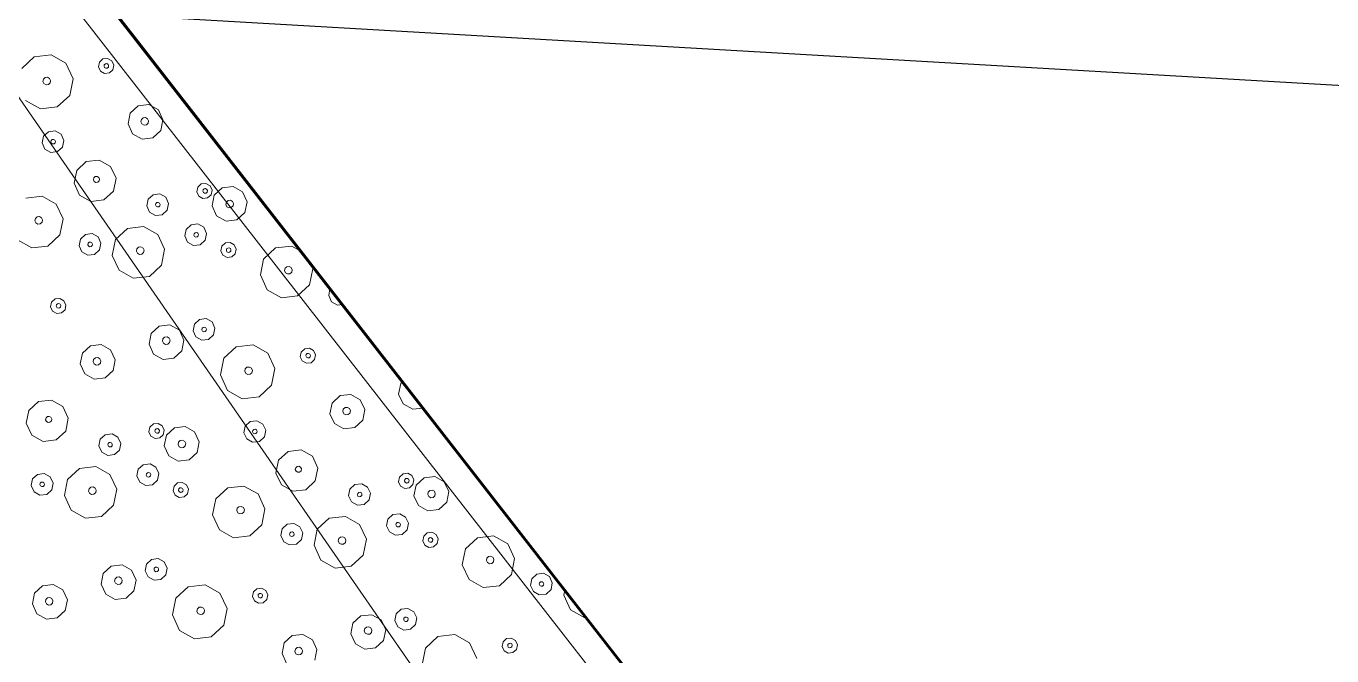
# Model space of a CAD drawing. Header units: metres. Extents: x -2858 to 512, y -1995 to 1252.
# Drawn here: x -490.84 to -481.33, y -115.02 to -110.44 of the extents above; entities that cross this region are included whole.
import ezdxf

# ---------------------------------------------------------------- set-up
doc = ezdxf.new("R2010")
doc.units = ezdxf.units.M
for name, color, linetype in [('1002 RES HTA TXT', 1, 'Continuous'), ('Calque commun', 7, 'Continuous'), ('Calque11', 7, 'Continuous'), ('Calque17', 7, 'Continuous')]:
    doc.layers.add(name, color=color, linetype=linetype)

# ---------------------------------------------------------------- blocks, each defined once
blk = doc.blocks.new('geometrebondepartleger')
at = {"layer": 'Calque11', "color": 7, "linetype": 'Continuous', "lineweight": 9}
blk.add_polyline3d([(125.0277, 35.9078, 79), (133.3383, 81.851, 79), (145.3136, 148.3761, 79)], dxfattribs=at)
at = {"layer": 'Calque17', "color": 1, "linetype": 'Continuous', "lineweight": 9}
for points in [[(125.174, 36.6886, 79), (126.5286, 44.1348, 79), (125.0378, 35.9435, 79), (126.4161, 43.4883, 79), (128.681, 56.0642, 79), (129.9759, 63.1341, 79), (132.1933, 75.6042, 79), (133.3383, 81.851, 79), (135.2222, 92.3412, 79), (136.4776, 99.3268, 79), (138.1727, 108.7115, 79), (140.4846, 121.4626, 79), (141.0933, 124.9318, 79)], [(125.3707, 36.6528, 79), (126.7254, 44.0992, 79), (125.2346, 35.9078, 79), (126.6129, 43.4526, 79), (128.8778, 56.0285, 79), (130.1727, 63.0986, 79), (132.3901, 75.5687, 79), (133.5351, 81.8153, 79), (135.4191, 92.3058, 79), (136.6745, 99.2914, 79), (138.3695, 108.676, 79), (140.6815, 121.4274, 79), (141.2903, 124.8972, 79)]]:
    blk.add_polyline3d(points, dxfattribs=at)
blk = doc.blocks.new('pattern')
at = {"layer": 'Calque commun', "color": 54, "linetype": 'Continuous', "lineweight": 9}
for p, q in [((57.7127, 40.6775), (57.7203, 40.6708)), ((57.7203, 40.6708), (57.7461, 40.555)), ((57.7461, 40.555), (57.6989, 40.4461)), ((57.6989, 40.4461), (57.6677, 40.4277)), ((58.1785, 40.4035), (58.1923, 40.4353)), ((58.1923, 40.4353), (58.2221, 40.4529)), ((58.2204, 40.4102), (58.2294, 40.4155)), ((58.2221, 40.4529), (58.2566, 40.4496)), ((58.2294, 40.4155), (58.2397, 40.4145)), ((58.2397, 40.4145), (58.2475, 40.4076)), ((58.2566, 40.4496), (58.2825, 40.4267)), ((58.2825, 40.4267), (58.29, 40.3929)), ((57.6673, 40.2789), (57.6869, 40.3242)), ((57.6869, 40.3242), (57.7295, 40.3494)), ((57.7295, 40.3494), (57.7787, 40.3447)), ((57.7787, 40.3447), (57.8158, 40.312)), ((58.1861, 40.3698), (58.1785, 40.4035)), ((58.212, 40.3469), (58.1861, 40.3698)), ((58.2464, 40.3436), (58.212, 40.3469)), ((58.2163, 40.4007), (58.2204, 40.4102)), ((58.2186, 40.3906), (58.2163, 40.4007)), ((58.2263, 40.3837), (58.2186, 40.3906)), ((58.2367, 40.3827), (58.2263, 40.3837)), ((58.2456, 40.388), (58.2367, 40.3827)), ((58.2497, 40.3975), (58.2456, 40.388)), ((58.2763, 40.3612), (58.2464, 40.3436)), ((58.2475, 40.4076), (58.2497, 40.3975)), ((58.29, 40.3929), (58.2763, 40.3612)), ((57.678, 40.2306), (57.6673, 40.2789)), ((57.7151, 40.1979), (57.678, 40.2306)), ((57.7294, 40.2737), (57.7336, 40.2833)), ((57.7317, 40.2636), (57.7294, 40.2737)), ((57.7395, 40.2567), (57.7317, 40.2636)), ((57.7336, 40.2833), (57.7425, 40.2885)), ((57.7498, 40.2557), (57.7395, 40.2567)), ((57.7425, 40.2885), (57.7529, 40.2876)), ((57.7588, 40.261), (57.7498, 40.2557)), ((57.7529, 40.2876), (57.7606, 40.2807)), ((57.7629, 40.2706), (57.7588, 40.261)), ((57.7606, 40.2807), (57.7629, 40.2706)), ((57.8265, 40.2637), (57.8069, 40.2183)), ((57.8158, 40.312), (57.8265, 40.2637)), ((58.4148, 40.1675), (58.464, 40.2809)), ((57.7643, 40.1932), (57.7151, 40.1979)), ((57.8069, 40.2183), (57.7643, 40.1932)), ((58.4417, 40.0469), (58.4148, 40.1675)), ((57.7395, 40.0023), (57.8417, 40.0626)), ((57.8417, 40.0626), (57.9598, 40.0514)), ((57.9598, 40.0514), (58.0488, 39.9728)), ((58.5344, 39.9651), (58.4417, 40.0469)), ((57.6923, 39.8934), (57.7395, 40.0023)), ((58.0488, 39.9728), (58.0746, 39.857)), ((58.6574, 39.9534), (58.5344, 39.9651)), ((58.7639, 40.0162), (58.6574, 39.9534)), ((57.7181, 39.7776), (57.6923, 39.8934)), ((57.8376, 39.8792), (57.8445, 39.8951)), ((57.8414, 39.8623), (57.8376, 39.8792)), ((57.8543, 39.8509), (57.8414, 39.8623)), ((57.8445, 39.8951), (57.8594, 39.9039)), ((57.8716, 39.8492), (57.8543, 39.8509)), ((57.8594, 39.9039), (57.8766, 39.9023)), ((57.8865, 39.858), (57.8716, 39.8492)), ((57.8766, 39.9023), (57.8896, 39.8908)), ((57.8933, 39.8739), (57.8865, 39.858)), ((57.8896, 39.8908), (57.8933, 39.8739)), ((58.0746, 39.857), (58.0274, 39.7481)), ((57.8071, 39.6991), (57.7181, 39.7776)), ((58.0274, 39.7481), (57.9252, 39.6878)), ((58.5167, 39.714), (58.5364, 39.7594)), ((58.5364, 39.7594), (58.579, 39.7845)), ((58.579, 39.7845), (58.6282, 39.7798)), ((58.6282, 39.7798), (58.6653, 39.7471)), ((57.9252, 39.6878), (57.8071, 39.6991)), ((58.5275, 39.6658), (58.5167, 39.714)), ((58.5645, 39.633), (58.5275, 39.6658)), ((58.5789, 39.7089), (58.583, 39.7184)), ((58.5812, 39.6988), (58.5789, 39.7089)), ((58.589, 39.6919), (58.5812, 39.6988)), ((58.583, 39.7184), (58.592, 39.7237)), ((58.5993, 39.6909), (58.589, 39.6919)), ((58.592, 39.7237), (58.6023, 39.7227)), ((58.6082, 39.6962), (58.5993, 39.6909)), ((58.6023, 39.7227), (58.6101, 39.7158)), ((58.6124, 39.7057), (58.6082, 39.6962)), ((58.6101, 39.7158), (58.6124, 39.7057)), ((58.6563, 39.6535), (58.6138, 39.6283)), ((58.676, 39.6988), (58.6563, 39.6535)), ((58.6653, 39.7471), (58.676, 39.6988)), ((58.7514, 39.649), (58.8196, 39.6892)), ((58.8196, 39.6892), (58.8983, 39.6817)), ((58.8983, 39.6817), (58.9576, 39.6294)), ((58.6138, 39.6283), (58.5645, 39.633)), ((58.72, 39.5764), (58.7514, 39.649)), ((58.7372, 39.4992), (58.72, 39.5764)), ((58.813, 39.5591), (58.8199, 39.575)), ((58.8167, 39.5422), (58.813, 39.5591)), ((58.8199, 39.575), (58.8348, 39.5838)), ((58.8348, 39.5838), (58.852, 39.5821)), ((58.852, 39.5821), (58.865, 39.5707)), ((58.865, 39.5707), (58.8687, 39.5538)), ((58.9576, 39.6294), (58.9748, 39.5522)), ((57.9904, 39.4596), (58.0042, 39.4914)), ((58.0042, 39.4914), (58.034, 39.509)), ((58.0299, 39.4569), (58.034, 39.4664)), ((58.034, 39.509), (58.0684, 39.5057)), ((58.034, 39.4664), (58.0429, 39.4717)), ((58.0429, 39.4717), (58.0533, 39.4707)), ((58.0533, 39.4707), (58.061, 39.4638)), ((58.061, 39.4638), (58.0633, 39.4537)), ((58.0684, 39.5057), (58.0944, 39.4828)), ((58.0944, 39.4828), (58.1019, 39.449)), ((58.7965, 39.4469), (58.7372, 39.4992)), ((58.8297, 39.5307), (58.8167, 39.5422)), ((58.8469, 39.5291), (58.8297, 39.5307)), ((58.8618, 39.5379), (58.8469, 39.5291)), ((58.8687, 39.5538), (58.8618, 39.5379)), ((58.9434, 39.4796), (58.8752, 39.4394)), ((58.9748, 39.5522), (58.9434, 39.4796)), ((57.9979, 39.4258), (57.9904, 39.4596)), ((58.0239, 39.4029), (57.9979, 39.4258)), ((58.0583, 39.3996), (58.0239, 39.4029)), ((58.0321, 39.4467), (58.0299, 39.4569)), ((58.0399, 39.4399), (58.0321, 39.4467)), ((58.0502, 39.4389), (58.0399, 39.4399)), ((58.0592, 39.4441), (58.0502, 39.4389)), ((58.0881, 39.4172), (58.0583, 39.3996)), ((58.0633, 39.4537), (58.0592, 39.4441)), ((58.1019, 39.449), (58.0881, 39.4172)), ((58.8752, 39.4394), (58.7965, 39.4469)), ((59.1606, 39.2989), (59.192, 39.3714)), ((59.192, 39.3714), (59.2601, 39.4117)), ((57.664, 39.2477), (57.6955, 39.3203)), ((57.6955, 39.3203), (57.7636, 39.3605)), ((57.7636, 39.3605), (57.8423, 39.353)), ((57.8423, 39.353), (57.9016, 39.3007)), ((57.9016, 39.3007), (57.9188, 39.2235)), ((58.0632, 39.2547), (58.1058, 39.2798)), ((58.1058, 39.2798), (58.155, 39.2751)), ((58.155, 39.2751), (58.192, 39.2424)), ((59.1778, 39.2217), (59.1606, 39.2989)), ((59.261, 39.283), (59.2679, 39.2989)), ((59.2647, 39.2661), (59.261, 39.283)), ((59.2679, 39.2989), (59.2828, 39.3077)), ((59.2828, 39.3077), (59.3, 39.3061)), ((59.3, 39.3061), (59.313, 39.2946)), ((59.3167, 39.2777), (59.3098, 39.2618)), ((59.313, 39.2946), (59.3167, 39.2777)), ((59.4154, 39.2746), (59.3839, 39.202)), ((57.6812, 39.1705), (57.664, 39.2477)), ((57.7642, 39.2401), (57.7711, 39.2559)), ((57.768, 39.2232), (57.7642, 39.2401)), ((57.7809, 39.2117), (57.768, 39.2232)), ((57.7711, 39.2559), (57.786, 39.2647)), ((57.7982, 39.2101), (57.7809, 39.2117)), ((57.786, 39.2647), (57.8032, 39.2631)), ((57.8131, 39.2189), (57.7982, 39.2101)), ((57.8032, 39.2631), (57.8162, 39.2516)), ((57.82, 39.2347), (57.8131, 39.2189)), ((57.8162, 39.2516), (57.82, 39.2347)), ((57.9188, 39.2235), (57.8874, 39.1509)), ((58.0435, 39.2093), (58.0632, 39.2547)), ((58.0543, 39.1611), (58.0435, 39.2093)), ((58.1044, 39.2071), (58.1085, 39.2166)), ((58.1067, 39.197), (58.1044, 39.2071)), ((58.1145, 39.1901), (58.1067, 39.197)), ((58.1085, 39.2166), (58.1175, 39.2219)), ((58.1248, 39.1891), (58.1145, 39.1901)), ((58.1175, 39.2219), (58.1278, 39.2209)), ((58.1337, 39.1944), (58.1248, 39.1891)), ((58.1278, 39.2209), (58.1356, 39.2141)), ((58.1379, 39.2039), (58.1337, 39.1944)), ((58.1356, 39.2141), (58.1379, 39.2039)), ((58.2028, 39.1941), (58.1831, 39.1488)), ((58.192, 39.2424), (58.2028, 39.1941)), ((59.2371, 39.1693), (59.1778, 39.2217)), ((59.2777, 39.2547), (59.2647, 39.2661)), ((59.2949, 39.253), (59.2777, 39.2547)), ((59.3098, 39.2618), (59.2949, 39.253)), ((59.3839, 39.202), (59.3158, 39.1618)), ((57.7405, 39.1182), (57.6812, 39.1705)), ((57.8192, 39.1107), (57.7405, 39.1182)), ((57.8018, 39.0738), (57.8316, 39.0914)), ((57.8874, 39.1509), (57.8192, 39.1107)), ((57.8316, 39.0914), (57.866, 39.0882)), ((57.866, 39.0882), (57.892, 39.0653)), ((58.0913, 39.1283), (58.0543, 39.1611)), ((58.1405, 39.1236), (58.0913, 39.1283)), ((58.1831, 39.1488), (58.1405, 39.1236)), ((58.3064, 38.995), (58.3536, 39.1039)), ((58.3536, 39.1039), (58.4557, 39.1642)), ((58.4557, 39.1642), (58.5739, 39.153)), ((58.5739, 39.153), (58.6628, 39.0744)), ((59.3158, 39.1618), (59.2371, 39.1693)), ((57.788, 39.0421), (57.8018, 39.0738)), ((57.7955, 39.0083), (57.788, 39.0421)), ((57.8215, 38.9854), (57.7955, 39.0083)), ((57.8237, 39.0417), (57.8278, 39.0512)), ((57.8259, 39.0316), (57.8237, 39.0417)), ((57.8337, 39.0247), (57.8259, 39.0316)), ((57.8278, 39.0512), (57.8367, 39.0565)), ((57.844, 39.0237), (57.8337, 39.0247)), ((57.8367, 39.0565), (57.8471, 39.0555)), ((57.853, 39.029), (57.844, 39.0237)), ((57.8471, 39.0555), (57.8549, 39.0487)), ((57.8571, 39.0385), (57.853, 39.029)), ((57.8549, 39.0487), (57.8571, 39.0385)), ((57.8857, 38.9997), (57.8559, 38.9821)), ((57.8995, 39.0315), (57.8857, 38.9997)), ((57.892, 39.0653), (57.8995, 39.0315)), ((58.3322, 38.8792), (58.3064, 38.995)), ((58.4516, 38.9808), (58.4585, 38.9967)), ((58.4585, 38.9967), (58.4734, 39.0055)), ((58.4734, 39.0055), (58.4907, 39.0038)), ((58.4907, 39.0038), (58.5036, 38.9924)), ((58.5036, 38.9924), (58.5074, 38.9755)), ((58.6628, 39.0744), (58.6886, 38.9586)), ((57.8559, 38.9821), (57.8215, 38.9854)), ((58.0654, 38.8575), (58.0851, 38.9028)), ((58.0851, 38.9028), (58.1277, 38.928)), ((58.1277, 38.928), (58.1769, 38.9233)), ((58.1769, 38.9233), (58.214, 38.8906)), ((58.4554, 38.9639), (58.4516, 38.9808)), ((58.4684, 38.9525), (58.4554, 38.9639)), ((58.4856, 38.9508), (58.4684, 38.9525)), ((58.5005, 38.9596), (58.4856, 38.9508)), ((58.5074, 38.9755), (58.5005, 38.9596)), ((58.6886, 38.9586), (58.6414, 38.8497)), ((58.0762, 38.8092), (58.0654, 38.8575)), ((58.1133, 38.7765), (58.0762, 38.8092)), ((58.1276, 38.8524), (58.1318, 38.8619)), ((58.1299, 38.8422), (58.1276, 38.8524)), ((58.1377, 38.8353), (58.1299, 38.8422)), ((58.1318, 38.8619), (58.1407, 38.8672)), ((58.148, 38.8344), (58.1377, 38.8353)), ((58.1407, 38.8672), (58.151, 38.8662)), ((58.1569, 38.8396), (58.148, 38.8344)), ((58.151, 38.8662), (58.1588, 38.8593)), ((58.1611, 38.8492), (58.1569, 38.8396)), ((58.1588, 38.8593), (58.1611, 38.8492)), ((58.2247, 38.8423), (58.205, 38.7969)), ((58.214, 38.8906), (58.2247, 38.8423)), ((58.4211, 38.8007), (58.3322, 38.8792)), ((58.5392, 38.7894), (58.4211, 38.8007)), ((58.6414, 38.8497), (58.5392, 38.7894)), ((59.121, 38.8072), (59.1348, 38.8389)), ((59.1286, 38.7734), (59.121, 38.8072)), ((59.1348, 38.8389), (59.1646, 38.8565)), ((59.1588, 38.8043), (59.1629, 38.8139)), ((59.1611, 38.7942), (59.1588, 38.8043)), ((59.1629, 38.8139), (59.1719, 38.8191)), ((59.1646, 38.8565), (59.1991, 38.8532)), ((59.1719, 38.8191), (59.1822, 38.8181)), ((59.1822, 38.8181), (59.19, 38.8113)), ((59.1922, 38.8011), (59.1881, 38.7916)), ((59.19, 38.8113), (59.1922, 38.8011)), ((59.1991, 38.8532), (59.225, 38.8303)), ((59.225, 38.8303), (59.2325, 38.7966)), ((57.3693, 38.7728), (57.4244, 38.7242)), ((57.4244, 38.7242), (57.4417, 38.647)), ((58.1625, 38.7718), (58.1133, 38.7765)), ((58.205, 38.7969), (58.1625, 38.7718)), ((58.6097, 38.6825), (58.6294, 38.7279)), ((58.6294, 38.7279), (58.672, 38.753)), ((58.672, 38.753), (58.7212, 38.7483)), ((58.7212, 38.7483), (58.7583, 38.7156)), ((58.7583, 38.7156), (58.769, 38.6673)), ((59.1545, 38.7505), (59.1286, 38.7734)), ((59.1889, 38.7472), (59.1545, 38.7505)), ((59.1688, 38.7873), (59.1611, 38.7942)), ((59.1792, 38.7863), (59.1688, 38.7873)), ((59.1881, 38.7916), (59.1792, 38.7863)), ((59.2188, 38.7648), (59.1889, 38.7472)), ((59.2325, 38.7966), (59.2188, 38.7648)), ((59.4065, 38.6846), (59.5129, 38.7474)), ((59.5129, 38.7474), (59.636, 38.7357)), ((59.636, 38.7357), (59.7286, 38.6539)), ((57.4417, 38.647), (57.4102, 38.5744)), ((58.6205, 38.6342), (58.6097, 38.6825)), ((58.6576, 38.6015), (58.6205, 38.6342)), ((58.6719, 38.6774), (58.6761, 38.6869)), ((58.6742, 38.6672), (58.6719, 38.6774)), ((58.682, 38.6604), (58.6742, 38.6672)), ((58.6761, 38.6869), (58.685, 38.6922)), ((58.6923, 38.6594), (58.682, 38.6604)), ((58.685, 38.6922), (58.6954, 38.6912)), ((58.7013, 38.6647), (58.6923, 38.6594)), ((58.6954, 38.6912), (58.7031, 38.6843)), ((58.7054, 38.6742), (58.7013, 38.6647)), ((58.7031, 38.6843), (58.7054, 38.6742)), ((58.7494, 38.622), (58.7068, 38.5968)), ((58.769, 38.6673), (58.7494, 38.622)), ((59.3573, 38.5712), (59.4065, 38.6846)), ((59.7286, 38.6539), (59.7555, 38.5332)), ((57.3421, 38.5342), (57.3266, 38.5356)), ((57.4102, 38.5744), (57.3421, 38.5342)), ((58.2045, 38.4959), (58.2862, 38.5441)), ((58.2862, 38.5441), (58.3807, 38.5351)), ((58.3807, 38.5351), (58.4519, 38.4723)), ((58.7068, 38.5968), (58.6576, 38.6015)), ((59.3842, 38.4505), (59.3573, 38.5712)), ((59.5185, 38.5555), (59.5254, 38.5713)), ((59.5223, 38.5386), (59.5185, 38.5555)), ((59.5353, 38.5271), (59.5223, 38.5386)), ((59.5254, 38.5713), (59.5403, 38.5801)), ((59.5525, 38.5255), (59.5353, 38.5271)), ((59.5403, 38.5801), (59.5576, 38.5785)), ((59.5674, 38.5343), (59.5525, 38.5255)), ((59.5576, 38.5785), (59.5705, 38.567)), ((59.5743, 38.5501), (59.5674, 38.5343)), ((59.5705, 38.567), (59.5743, 38.5501)), ((59.7555, 38.5332), (59.7064, 38.4198)), ((57.6274, 38.3937), (57.6589, 38.4663)), ((57.6589, 38.4663), (57.727, 38.5065)), ((57.727, 38.5065), (57.8057, 38.499)), ((57.8057, 38.499), (57.865, 38.4466)), ((57.865, 38.4466), (57.8822, 38.3694)), ((58.1667, 38.4088), (58.2045, 38.4959)), ((58.2885, 38.4101), (58.3004, 38.4172)), ((58.3004, 38.4172), (58.3142, 38.4158)), ((58.4519, 38.4723), (58.4725, 38.3797)), ((58.682, 38.4059), (58.7842, 38.4663)), ((58.7842, 38.4663), (58.9023, 38.455)), ((58.9023, 38.455), (58.9913, 38.3765)), ((59.4769, 38.3687), (59.3842, 38.4505)), ((59.7064, 38.4198), (59.5999, 38.357)), ((57.6446, 38.3165), (57.6274, 38.3937)), ((57.7278, 38.3778), (57.7347, 38.3937)), ((57.7316, 38.3609), (57.7278, 38.3778)), ((57.7445, 38.3495), (57.7316, 38.3609)), ((57.7347, 38.3937), (57.7496, 38.4025)), ((57.7618, 38.3478), (57.7445, 38.3495)), ((57.7496, 38.4025), (57.7668, 38.4009)), ((57.7767, 38.3566), (57.7618, 38.3478)), ((57.7668, 38.4009), (57.7798, 38.3894)), ((57.7836, 38.3725), (57.7767, 38.3566)), ((57.7798, 38.3894), (57.7836, 38.3725)), ((57.8822, 38.3694), (57.8508, 38.2968)), ((58.1874, 38.3161), (58.1667, 38.4088)), ((58.2829, 38.3974), (58.2885, 38.4101)), ((58.286, 38.3839), (58.2829, 38.3974)), ((58.2963, 38.3747), (58.286, 38.3839)), ((58.3101, 38.3734), (58.2963, 38.3747)), ((58.322, 38.3805), (58.3101, 38.3734)), ((58.3142, 38.4158), (58.3245, 38.4067)), ((58.3275, 38.3932), (58.322, 38.3805)), ((58.3245, 38.4067), (58.3275, 38.3932)), ((58.4725, 38.3797), (58.4348, 38.2926)), ((58.6348, 38.2971), (58.682, 38.4059)), ((58.9913, 38.3765), (59.0171, 38.2607)), ((59.5999, 38.357), (59.4769, 38.3687)), ((57.7039, 38.2641), (57.6446, 38.3165)), ((57.7826, 38.2566), (57.7039, 38.2641)), ((57.8508, 38.2968), (57.7826, 38.2566)), ((58.2585, 38.2533), (58.1874, 38.3161)), ((58.353, 38.2443), (58.2585, 38.2533)), ((58.4348, 38.2926), (58.353, 38.2443)), ((58.6606, 38.1813), (58.6348, 38.2971)), ((58.7801, 38.2829), (58.787, 38.2987)), ((58.7839, 38.266), (58.7801, 38.2829)), ((58.7968, 38.2545), (58.7839, 38.266)), ((58.787, 38.2987), (58.8019, 38.3075)), ((58.8141, 38.2529), (58.7968, 38.2545)), ((58.8019, 38.3075), (58.8191, 38.3059)), ((58.829, 38.2617), (58.8141, 38.2529)), ((58.8191, 38.3059), (58.8321, 38.2944)), ((58.8358, 38.2776), (58.829, 38.2617)), ((58.8321, 38.2944), (58.8358, 38.2776)), ((59.0171, 38.2607), (58.9699, 38.1518)), ((58.7496, 38.1027), (58.6606, 38.1813)), ((58.9699, 38.1518), (58.8677, 38.0915)), ((59.4592, 38.1177), (59.4789, 38.163)), ((59.4789, 38.163), (59.5215, 38.1882)), ((59.5215, 38.1882), (59.5707, 38.1835)), ((59.5707, 38.1835), (59.6078, 38.1507)), ((59.6078, 38.1507), (59.6185, 38.1025)), ((58.2524, 38.0286), (58.2949, 38.0537)), ((58.2949, 38.0537), (58.3442, 38.049)), ((58.3442, 38.049), (58.3812, 38.0163)), ((58.8677, 38.0915), (58.7496, 38.1027)), ((59.47, 38.0694), (59.4592, 38.1177)), ((59.507, 38.0367), (59.47, 38.0694)), ((59.5563, 38.032), (59.507, 38.0367)), ((59.5214, 38.1125), (59.5256, 38.1221)), ((59.5237, 38.1024), (59.5214, 38.1125)), ((59.5315, 38.0955), (59.5237, 38.1024)), ((59.5256, 38.1221), (59.5345, 38.1273)), ((59.5418, 38.0946), (59.5315, 38.0955)), ((59.5345, 38.1273), (59.5448, 38.1264)), ((59.5507, 38.0998), (59.5418, 38.0946)), ((59.5448, 38.1264), (59.5526, 38.1195)), ((59.5549, 38.1094), (59.5507, 38.0998)), ((59.5526, 38.1195), (59.5549, 38.1094)), ((59.5988, 38.0571), (59.5563, 38.032)), ((59.6185, 38.1025), (59.5988, 38.0571)), ((59.6625, 37.9801), (59.6939, 38.0527)), ((59.6939, 38.0527), (59.7621, 38.0929)), ((59.7621, 38.0929), (59.8408, 38.0854)), ((59.8408, 38.0854), (59.9001, 38.033)), ((57.6016, 37.9337), (57.6314, 37.9513)), ((57.6314, 37.9513), (57.6659, 37.948)), ((57.6659, 37.948), (57.6918, 37.9251)), ((58.2327, 37.9832), (58.2524, 38.0286)), ((58.2434, 37.935), (58.2327, 37.9832)), ((58.2949, 37.9781), (58.299, 37.9876)), ((58.2971, 37.968), (58.2949, 37.9781)), ((58.3049, 37.9611), (58.2971, 37.968)), ((58.299, 37.9876), (58.308, 37.9929)), ((58.3153, 37.9601), (58.3049, 37.9611)), ((58.308, 37.9929), (58.3183, 37.9919)), ((58.3242, 37.9654), (58.3153, 37.9601)), ((58.3183, 37.9919), (58.3261, 37.985)), ((58.3283, 37.9749), (58.3242, 37.9654)), ((58.3261, 37.985), (58.3283, 37.9749)), ((58.392, 37.968), (58.3723, 37.9227)), ((58.3812, 38.0163), (58.392, 37.968)), ((59.6797, 37.9029), (59.6625, 37.9801)), ((59.7555, 37.9627), (59.7624, 37.9786)), ((59.7592, 37.9458), (59.7555, 37.9627)), ((59.7722, 37.9344), (59.7592, 37.9458)), ((59.7624, 37.9786), (59.7773, 37.9874)), ((59.7773, 37.9874), (59.7945, 37.9858)), ((59.8043, 37.9415), (59.7894, 37.9327)), ((59.7945, 37.9858), (59.8075, 37.9743)), ((59.8112, 37.9574), (59.8043, 37.9415)), ((59.8075, 37.9743), (59.8112, 37.9574)), ((59.9173, 37.9558), (59.8859, 37.8832)), ((59.9001, 38.033), (59.9173, 37.9558)), ((57.5878, 37.902), (57.6016, 37.9337)), ((57.5954, 37.8682), (57.5878, 37.902)), ((57.6213, 37.8453), (57.5954, 37.8682)), ((57.6256, 37.8991), (57.6298, 37.9087)), ((57.6279, 37.889), (57.6256, 37.8991)), ((57.6357, 37.8821), (57.6279, 37.889)), ((57.6298, 37.9087), (57.6387, 37.9139)), ((57.646, 37.8811), (57.6357, 37.8821)), ((57.6387, 37.9139), (57.649, 37.913)), ((57.6549, 37.8864), (57.646, 37.8811)), ((57.649, 37.913), (57.6568, 37.9061)), ((57.6591, 37.8959), (57.6549, 37.8864)), ((57.6856, 37.8596), (57.6558, 37.842)), ((57.6568, 37.9061), (57.6591, 37.8959)), ((57.6993, 37.8914), (57.6856, 37.8596)), ((57.6918, 37.9251), (57.6993, 37.8914)), ((58.2805, 37.9022), (58.2434, 37.935)), ((58.3297, 37.8975), (58.2805, 37.9022)), ((58.3723, 37.9227), (58.3297, 37.8975)), ((58.9329, 37.8633), (58.9467, 37.895)), ((58.9404, 37.8295), (58.9329, 37.8633)), ((58.9467, 37.895), (58.9765, 37.9126)), ((58.9724, 37.8605), (58.9765, 37.87)), ((58.9746, 37.8504), (58.9724, 37.8605)), ((58.9824, 37.8435), (58.9746, 37.8504)), ((58.9765, 37.9126), (59.0109, 37.9093)), ((58.9765, 37.87), (58.9854, 37.8753)), ((58.9854, 37.8753), (58.9958, 37.8743)), ((59.0017, 37.8478), (58.9927, 37.8425)), ((58.9958, 37.8743), (59.0035, 37.8675)), ((59.0058, 37.8573), (59.0017, 37.8478)), ((59.0035, 37.8675), (59.0058, 37.8573)), ((59.0109, 37.9093), (59.0369, 37.8864)), ((59.0444, 37.8526), (59.0306, 37.8209)), ((59.0369, 37.8864), (59.0444, 37.8526)), ((59.739, 37.8505), (59.6797, 37.9029)), ((59.8177, 37.843), (59.739, 37.8505)), ((59.7894, 37.9327), (59.7722, 37.9344)), ((59.8859, 37.8832), (59.8177, 37.843)), ((57.1998, 37.8327), (57.2251, 37.8104)), ((57.2359, 37.7621), (57.2162, 37.7168)), ((57.2251, 37.8104), (57.2359, 37.7621)), ((57.6558, 37.842), (57.6213, 37.8453)), ((57.8242, 37.666), (57.8733, 37.7794)), ((57.8733, 37.7794), (57.9798, 37.8422)), ((57.9798, 37.8422), (58.1028, 37.8305)), ((58.1028, 37.8305), (58.1955, 37.7487)), ((58.638, 37.724), (58.7061, 37.7642)), ((58.7061, 37.7642), (58.7848, 37.7567)), ((58.7848, 37.7567), (58.8441, 37.7043)), ((58.9664, 37.8066), (58.9404, 37.8295)), ((59.0008, 37.8033), (58.9664, 37.8066)), ((58.9927, 37.8425), (58.9824, 37.8435)), ((59.0306, 37.8209), (59.0008, 37.8033)), ((60.1031, 37.7025), (60.1345, 37.7751)), ((60.1345, 37.7751), (60.2026, 37.8153)), ((60.2026, 37.8153), (60.2814, 37.8078)), ((60.2814, 37.8078), (60.3407, 37.7555)), ((60.3407, 37.7555), (60.3579, 37.6782)), ((57.2162, 37.7168), (57.1745, 37.6922)), ((57.851, 37.5453), (57.8242, 37.666)), ((57.9854, 37.6503), (57.9923, 37.6661)), ((57.9923, 37.6661), (58.0072, 37.6749)), ((58.0072, 37.6749), (58.0244, 37.6733)), ((58.0244, 37.6733), (58.0374, 37.6618)), ((58.0374, 37.6618), (58.0411, 37.6449)), ((58.1955, 37.7487), (58.2224, 37.628)), ((58.6065, 37.6514), (58.638, 37.724)), ((58.7067, 37.6437), (58.7136, 37.6596)), ((58.7136, 37.6596), (58.7285, 37.6684)), ((58.7285, 37.6684), (58.7457, 37.6667)), ((58.7457, 37.6667), (58.7587, 37.6553)), ((58.8441, 37.7043), (58.8613, 37.6271)), ((58.986, 37.613), (59.0057, 37.6583)), ((59.0057, 37.6583), (59.0482, 37.6835)), ((59.0482, 37.6835), (59.0975, 37.6788)), ((59.0975, 37.6788), (59.1345, 37.646)), ((60.1203, 37.6253), (60.1031, 37.7025)), ((60.2035, 37.6867), (60.2104, 37.7025)), ((60.2072, 37.6698), (60.2035, 37.6867)), ((60.2202, 37.6583), (60.2072, 37.6698)), ((60.2104, 37.7025), (60.2253, 37.7113)), ((60.2374, 37.6567), (60.2202, 37.6583)), ((60.2253, 37.7113), (60.2425, 37.7097)), ((60.2523, 37.6655), (60.2374, 37.6567)), ((60.2425, 37.7097), (60.2555, 37.6982)), ((60.2592, 37.6814), (60.2523, 37.6655)), ((60.2555, 37.6982), (60.2592, 37.6814)), ((60.3579, 37.6782), (60.3264, 37.6057)), ((57.1488, 37.5007), (57.251, 37.5611)), ((57.251, 37.5611), (57.3692, 37.5498)), ((57.9891, 37.6334), (57.9854, 37.6503)), ((58.0021, 37.6219), (57.9891, 37.6334)), ((58.0193, 37.6203), (58.0021, 37.6219)), ((58.0342, 37.6291), (58.0193, 37.6203)), ((58.0411, 37.6449), (58.0342, 37.6291)), ((58.2224, 37.628), (58.1732, 37.5146)), ((58.6237, 37.5742), (58.6065, 37.6514)), ((58.683, 37.5218), (58.6237, 37.5742)), ((58.7105, 37.6268), (58.7067, 37.6437)), ((58.7234, 37.6154), (58.7105, 37.6268)), ((58.7407, 37.6137), (58.7234, 37.6154)), ((58.7556, 37.6225), (58.7407, 37.6137)), ((58.7625, 37.6384), (58.7556, 37.6225)), ((58.7587, 37.6553), (58.7625, 37.6384)), ((58.8613, 37.6271), (58.8299, 37.5545)), ((58.9968, 37.5647), (58.986, 37.613)), ((59.0338, 37.532), (58.9968, 37.5647)), ((59.0469, 37.6108), (59.051, 37.6203)), ((59.0492, 37.6006), (59.0469, 37.6108)), ((59.0569, 37.5938), (59.0492, 37.6006)), ((59.051, 37.6203), (59.06, 37.6256)), ((59.0673, 37.5928), (59.0569, 37.5938)), ((59.06, 37.6256), (59.0703, 37.6246)), ((59.0762, 37.598), (59.0673, 37.5928)), ((59.0703, 37.6246), (59.0781, 37.6177)), ((59.0804, 37.6076), (59.0762, 37.598)), ((59.0781, 37.6177), (59.0804, 37.6076)), ((59.1453, 37.5978), (59.1256, 37.5524)), ((59.1345, 37.646), (59.1453, 37.5978)), ((59.2961, 37.5075), (59.3982, 37.5679)), ((59.3982, 37.5679), (59.5164, 37.5566)), ((60.1796, 37.5729), (60.1203, 37.6253)), ((60.2583, 37.5654), (60.1796, 37.5729)), ((60.3264, 37.6057), (60.2583, 37.5654)), ((57.1337, 37.4658), (57.1488, 37.5007)), ((57.3692, 37.5498), (57.4581, 37.4713)), ((57.4581, 37.4713), (57.4839, 37.3555)), ((57.9437, 37.4635), (57.851, 37.5453)), ((58.1732, 37.5146), (58.0667, 37.4518)), ((58.7617, 37.5143), (58.683, 37.5218)), ((58.7305, 37.4457), (58.7443, 37.4775)), ((58.7443, 37.4775), (58.7741, 37.4951)), ((58.8299, 37.5545), (58.7617, 37.5143)), ((58.7741, 37.4951), (58.8085, 37.4918)), ((58.8085, 37.4918), (58.8345, 37.4689)), ((58.8345, 37.4689), (58.842, 37.4351)), ((59.083, 37.5273), (59.0338, 37.532)), ((59.1256, 37.5524), (59.083, 37.5273)), ((59.2489, 37.3987), (59.2961, 37.5075)), ((59.5164, 37.5566), (59.6053, 37.4781)), ((59.6053, 37.4781), (59.6311, 37.3622)), ((57.2469, 37.3777), (57.2538, 37.3935)), ((57.2507, 37.3608), (57.2469, 37.3777)), ((57.2538, 37.3935), (57.2687, 37.4023)), ((57.2687, 37.4023), (57.2859, 37.4007)), ((57.2859, 37.4007), (57.2989, 37.3892)), ((57.3027, 37.3724), (57.2958, 37.3565)), ((57.2989, 37.3892), (57.3027, 37.3724)), ((58.0667, 37.4518), (57.9437, 37.4635)), ((58.738, 37.4119), (58.7305, 37.4457)), ((58.764, 37.389), (58.738, 37.4119)), ((58.7984, 37.3858), (58.764, 37.389)), ((58.7662, 37.4454), (58.7703, 37.4549)), ((58.7684, 37.4352), (58.7662, 37.4454)), ((58.7762, 37.4284), (58.7684, 37.4352)), ((58.7703, 37.4549), (58.7792, 37.4602)), ((58.7865, 37.4274), (58.7762, 37.4284)), ((58.7792, 37.4602), (58.7896, 37.4592)), ((58.7955, 37.4326), (58.7865, 37.4274)), ((58.7896, 37.4592), (58.7974, 37.4523)), ((58.7996, 37.4422), (58.7955, 37.4326)), ((58.7974, 37.4523), (58.7996, 37.4422)), ((58.8282, 37.4034), (58.7984, 37.3858)), ((58.842, 37.4351), (58.8282, 37.4034)), ((59.2747, 37.2828), (59.2489, 37.3987)), ((59.3941, 37.3845), (59.401, 37.4003)), ((59.3979, 37.3676), (59.3941, 37.3845)), ((59.401, 37.4003), (59.4159, 37.4091)), ((59.4159, 37.4091), (59.4332, 37.4075)), ((59.4332, 37.4075), (59.4461, 37.396)), ((59.4499, 37.3791), (59.443, 37.3633)), ((59.4461, 37.396), (59.4499, 37.3791)), ((57.1274, 37.2761), (57.112, 37.3454)), ((57.2164, 37.1975), (57.1274, 37.2761)), ((57.2637, 37.3493), (57.2507, 37.3608)), ((57.2809, 37.3477), (57.2637, 37.3493)), ((57.2958, 37.3565), (57.2809, 37.3477)), ((57.4839, 37.3555), (57.4367, 37.2466)), ((57.9457, 37.2578), (57.9883, 37.283)), ((57.9883, 37.283), (58.0375, 37.2783)), ((58.0375, 37.2783), (58.0746, 37.2456)), ((59.0079, 37.2611), (59.0276, 37.3065)), ((59.0276, 37.3065), (59.0702, 37.3316)), ((59.0702, 37.3316), (59.1194, 37.3269)), ((59.1194, 37.3269), (59.1565, 37.2942)), ((59.1565, 37.2942), (59.1672, 37.2459)), ((59.3636, 37.2043), (59.2747, 37.2828)), ((59.4109, 37.3561), (59.3979, 37.3676)), ((59.4281, 37.3545), (59.4109, 37.3561)), ((59.443, 37.3633), (59.4281, 37.3545)), ((59.6311, 37.3622), (59.5839, 37.2534)), ((57.3345, 37.1863), (57.2164, 37.1975)), ((57.4367, 37.2466), (57.3345, 37.1863)), ((57.926, 37.2125), (57.9457, 37.2578)), ((57.9368, 37.1642), (57.926, 37.2125)), ((57.9882, 37.2073), (57.9924, 37.2169)), ((57.9905, 37.1972), (57.9882, 37.2073)), ((57.9983, 37.1903), (57.9905, 37.1972)), ((57.9924, 37.2169), (58.0013, 37.2221)), ((58.0086, 37.1894), (57.9983, 37.1903)), ((58.0013, 37.2221), (58.0117, 37.2212)), ((58.0176, 37.1946), (58.0086, 37.1894)), ((58.0117, 37.2212), (58.0194, 37.2143)), ((58.0217, 37.2042), (58.0176, 37.1946)), ((58.0194, 37.2143), (58.0217, 37.2042)), ((58.0853, 37.1973), (58.0657, 37.1519)), ((58.0746, 37.2456), (58.0853, 37.1973)), ((58.1608, 37.1475), (58.2289, 37.1877)), ((58.2289, 37.1877), (58.3076, 37.1802)), ((59.0187, 37.2129), (59.0079, 37.2611)), ((59.0558, 37.1801), (59.0187, 37.2129)), ((59.0701, 37.256), (59.0743, 37.2655)), ((59.0724, 37.2459), (59.0701, 37.256)), ((59.0802, 37.239), (59.0724, 37.2459)), ((59.0743, 37.2655), (59.0832, 37.2708)), ((59.0905, 37.238), (59.0802, 37.239)), ((59.0832, 37.2708), (59.0935, 37.2698)), ((59.0994, 37.2433), (59.0905, 37.238)), ((59.0935, 37.2698), (59.1013, 37.2629)), ((59.1036, 37.2528), (59.0994, 37.2433)), ((59.1013, 37.2629), (59.1036, 37.2528)), ((59.1475, 37.2006), (59.105, 37.1754)), ((59.1672, 37.2459), (59.1475, 37.2006)), ((59.4817, 37.193), (59.3636, 37.2043)), ((59.5839, 37.2534), (59.4817, 37.193)), ((57.9739, 37.1315), (57.9368, 37.1642)), ((58.0231, 37.1268), (57.9739, 37.1315)), ((58.0657, 37.1519), (58.0231, 37.1268)), ((58.1293, 37.0749), (58.1608, 37.1475)), ((58.3076, 37.1802), (58.3669, 37.1278)), ((58.3669, 37.1278), (58.3842, 37.0506)), ((59.105, 37.1754), (59.0558, 37.1801)), ((59.5522, 37.0862), (59.5719, 37.1315)), ((59.563, 37.0379), (59.5522, 37.0862)), ((59.5719, 37.1315), (59.6145, 37.1567)), ((59.6144, 37.081), (59.6186, 37.0905)), ((59.6145, 37.1567), (59.6637, 37.152)), ((59.6186, 37.0905), (59.6275, 37.0958)), ((59.6275, 37.0958), (59.6379, 37.0948)), ((59.6379, 37.0948), (59.6456, 37.088)), ((59.6456, 37.088), (59.6479, 37.0778)), ((59.6637, 37.152), (59.7008, 37.1192)), ((59.7008, 37.1192), (59.7115, 37.071)), ((57.4135, 36.9898), (57.4433, 37.0074)), ((57.4433, 37.0074), (57.4778, 37.0041)), ((57.4778, 37.0041), (57.5037, 36.9812)), ((58.1465, 36.9977), (58.1293, 37.0749)), ((58.2058, 36.9453), (58.1465, 36.9977)), ((58.2223, 37.0575), (58.2292, 37.0734)), ((58.2261, 37.0406), (58.2223, 37.0575)), ((58.239, 37.0292), (58.2261, 37.0406)), ((58.2292, 37.0734), (58.2441, 37.0822)), ((58.2563, 37.0275), (58.239, 37.0292)), ((58.2441, 37.0822), (58.2613, 37.0806)), ((58.2712, 37.0363), (58.2563, 37.0275)), ((58.2613, 37.0806), (58.2743, 37.0691)), ((58.278, 37.0522), (58.2712, 37.0363)), ((58.2743, 37.0691), (58.278, 37.0522)), ((58.3842, 37.0506), (58.3527, 36.978)), ((59.6001, 37.0052), (59.563, 37.0379)), ((59.6493, 37.0005), (59.6001, 37.0052)), ((59.6167, 37.0709), (59.6144, 37.081)), ((59.6245, 37.064), (59.6167, 37.0709)), ((59.6348, 37.063), (59.6245, 37.064)), ((59.6438, 37.0683), (59.6348, 37.063)), ((59.6479, 37.0778), (59.6438, 37.0683)), ((59.6919, 37.0256), (59.6493, 37.0005)), ((59.7115, 37.071), (59.6919, 37.0256)), ((57.3997, 36.9581), (57.4135, 36.9898)), ((57.4073, 36.9243), (57.3997, 36.9581)), ((57.4332, 36.9014), (57.4073, 36.9243)), ((57.4677, 36.8981), (57.4332, 36.9014)), ((57.4392, 36.9553), (57.4433, 36.9648)), ((57.4414, 36.9452), (57.4392, 36.9553)), ((57.4492, 36.9383), (57.4414, 36.9452)), ((57.4433, 36.9648), (57.4523, 36.9701)), ((57.4596, 36.9373), (57.4492, 36.9383)), ((57.4523, 36.9701), (57.4626, 36.9691)), ((57.4685, 36.9426), (57.4596, 36.9373)), ((57.4626, 36.9691), (57.4704, 36.9623)), ((57.4975, 36.9157), (57.4677, 36.8981)), ((57.4726, 36.9521), (57.4685, 36.9426)), ((57.4704, 36.9623), (57.4726, 36.9521)), ((57.5112, 36.9474), (57.4975, 36.9157)), ((57.5037, 36.9812), (57.5112, 36.9474)), ((58.2846, 36.9378), (58.2058, 36.9453)), ((58.3527, 36.978), (58.2846, 36.9378)), ((58.6013, 36.8699), (58.6695, 36.9101)), ((58.6695, 36.9101), (58.7482, 36.9026)), ((58.7482, 36.9026), (58.8075, 36.8503)), ((59.1092, 36.8124), (59.147, 36.8995)), ((59.147, 36.8995), (59.2287, 36.9478)), ((59.2287, 36.9478), (59.3232, 36.9388)), ((59.3232, 36.9388), (59.3944, 36.8759)), ((57.0733, 36.7462), (57.1048, 36.8188)), ((57.1048, 36.8188), (57.1729, 36.859)), ((57.1729, 36.859), (57.2517, 36.8515)), ((57.2517, 36.8515), (57.311, 36.7991)), ((58.5699, 36.7973), (58.6013, 36.8699)), ((58.6772, 36.7973), (58.6921, 36.8061)), ((58.6921, 36.8061), (58.7093, 36.8045)), ((58.7093, 36.8045), (58.7223, 36.793)), ((58.8075, 36.8503), (58.8247, 36.773)), ((59.1299, 36.7198), (59.1092, 36.8124)), ((59.2254, 36.8011), (59.2309, 36.8138)), ((59.2285, 36.7875), (59.2254, 36.8011)), ((59.2309, 36.8138), (59.2429, 36.8208)), ((59.2429, 36.8208), (59.2567, 36.8195)), ((59.2567, 36.8195), (59.267, 36.8103)), ((59.267, 36.8103), (59.27, 36.7968)), ((59.3944, 36.8759), (59.415, 36.7833)), ((57.0905, 36.669), (57.0733, 36.7462)), ((57.1735, 36.7385), (57.1804, 36.7544)), ((57.1773, 36.7216), (57.1735, 36.7385)), ((57.1903, 36.7102), (57.1773, 36.7216)), ((57.1804, 36.7544), (57.1953, 36.7632)), ((57.2075, 36.7085), (57.1903, 36.7102)), ((57.1953, 36.7632), (57.2126, 36.7615)), ((57.2224, 36.7173), (57.2075, 36.7085)), ((57.2126, 36.7615), (57.2255, 36.7501)), ((57.2293, 36.7332), (57.2224, 36.7173)), ((57.2255, 36.7501), (57.2293, 36.7332)), ((57.3282, 36.7219), (57.2967, 36.6493)), ((57.311, 36.7991), (57.3282, 36.7219)), ((57.4528, 36.7078), (57.4725, 36.7531)), ((57.4636, 36.6595), (57.4528, 36.7078)), ((57.4725, 36.7531), (57.5151, 36.7783)), ((57.5137, 36.7056), (57.5179, 36.7151)), ((57.516, 36.6954), (57.5137, 36.7056)), ((57.5151, 36.7783), (57.5643, 36.7736)), ((57.5179, 36.7151), (57.5268, 36.7204)), ((57.5268, 36.7204), (57.5371, 36.7194)), ((57.5371, 36.7194), (57.5449, 36.7125)), ((57.5449, 36.7125), (57.5472, 36.7024)), ((57.5643, 36.7736), (57.6014, 36.7409)), ((57.6014, 36.7409), (57.6121, 36.6926)), ((58.5871, 36.7201), (58.5699, 36.7973)), ((58.6464, 36.6677), (58.5871, 36.7201)), ((58.6703, 36.7815), (58.6772, 36.7973)), ((58.6741, 36.7646), (58.6703, 36.7815)), ((58.687, 36.7531), (58.6741, 36.7646)), ((58.7043, 36.7515), (58.687, 36.7531)), ((58.7192, 36.7603), (58.7043, 36.7515)), ((58.726, 36.7762), (58.7192, 36.7603)), ((58.7223, 36.793), (58.726, 36.7762)), ((58.8247, 36.773), (58.7933, 36.7005)), ((59.201, 36.6569), (59.1299, 36.7198)), ((59.2388, 36.7784), (59.2285, 36.7875)), ((59.2526, 36.7771), (59.2388, 36.7784)), ((59.2645, 36.7841), (59.2526, 36.7771)), ((59.27, 36.7968), (59.2645, 36.7841)), ((59.415, 36.7833), (59.3773, 36.6962)), ((57.1498, 36.6166), (57.0905, 36.669)), ((57.2286, 36.6091), (57.1498, 36.6166)), ((57.2967, 36.6493), (57.2286, 36.6091)), ((57.5006, 36.6268), (57.4636, 36.6595)), ((57.5499, 36.6221), (57.5006, 36.6268)), ((57.5238, 36.6886), (57.516, 36.6954)), ((57.5341, 36.6876), (57.5238, 36.6886)), ((57.5431, 36.6929), (57.5341, 36.6876)), ((57.5472, 36.7024), (57.5431, 36.6929)), ((57.5924, 36.6472), (57.5499, 36.6221)), ((57.6121, 36.6926), (57.5924, 36.6472)), ((57.7629, 36.6023), (57.8651, 36.6627)), ((57.8651, 36.6627), (57.9832, 36.6514)), ((57.9832, 36.6514), (58.0721, 36.5729)), ((58.7251, 36.6602), (58.6464, 36.6677)), ((58.7933, 36.7005), (58.7251, 36.6602)), ((59.2955, 36.6479), (59.201, 36.6569)), ((59.3773, 36.6962), (59.2955, 36.6479)), ((57.1973, 36.5405), (57.2111, 36.5723)), ((57.2049, 36.5068), (57.1973, 36.5405)), ((57.2111, 36.5723), (57.2409, 36.5899)), ((57.233, 36.5402), (57.2371, 36.5497)), ((57.2352, 36.53), (57.233, 36.5402)), ((57.243, 36.5232), (57.2352, 36.53)), ((57.2371, 36.5497), (57.2461, 36.555)), ((57.2409, 36.5899), (57.2754, 36.5866)), ((57.2534, 36.5222), (57.243, 36.5232)), ((57.2461, 36.555), (57.2564, 36.554)), ((57.2623, 36.5275), (57.2534, 36.5222)), ((57.2564, 36.554), (57.2642, 36.5471)), ((57.2664, 36.537), (57.2623, 36.5275)), ((57.2642, 36.5471), (57.2664, 36.537)), ((57.2754, 36.5866), (57.3013, 36.5637)), ((57.3088, 36.5299), (57.2951, 36.4982)), ((57.3013, 36.5637), (57.3088, 36.5299)), ((57.7157, 36.4935), (57.7629, 36.6023)), ((58.0721, 36.5729), (58.0979, 36.4571)), ((57.2308, 36.4839), (57.2049, 36.5068)), ((57.2653, 36.4806), (57.2308, 36.4839)), ((57.2951, 36.4982), (57.2653, 36.4806)), ((57.4944, 36.4013), (57.537, 36.4264)), ((57.537, 36.4264), (57.5862, 36.4217)), ((57.5862, 36.4217), (57.6233, 36.389)), ((57.7415, 36.3776), (57.7157, 36.4935)), ((57.861, 36.4793), (57.8678, 36.4951)), ((57.8647, 36.4624), (57.861, 36.4793)), ((57.8777, 36.4509), (57.8647, 36.4624)), ((57.8678, 36.4951), (57.8828, 36.5039)), ((57.8949, 36.4493), (57.8777, 36.4509)), ((57.8828, 36.5039), (57.9, 36.5023)), ((57.9098, 36.4581), (57.8949, 36.4493)), ((57.9, 36.5023), (57.913, 36.4908)), ((57.9167, 36.4739), (57.9098, 36.4581)), ((57.913, 36.4908), (57.9167, 36.4739)), ((58.0979, 36.4571), (58.0507, 36.3482)), ((57.4748, 36.3559), (57.4944, 36.4013)), ((57.4855, 36.3077), (57.4748, 36.3559)), ((57.537, 36.3508), (57.5411, 36.3603)), ((57.5392, 36.3407), (57.537, 36.3508)), ((57.547, 36.3338), (57.5392, 36.3407)), ((57.5411, 36.3603), (57.55, 36.3656)), ((57.5573, 36.3328), (57.547, 36.3338)), ((57.55, 36.3656), (57.5604, 36.3646)), ((57.5663, 36.3381), (57.5573, 36.3328)), ((57.5604, 36.3646), (57.5681, 36.3577)), ((57.5704, 36.3476), (57.5663, 36.3381)), ((57.5681, 36.3577), (57.5704, 36.3476)), ((57.634, 36.3407), (57.6144, 36.2954)), ((57.6233, 36.389), (57.634, 36.3407)), ((57.8304, 36.2991), (57.7415, 36.3776)), ((58.0507, 36.3482), (57.9486, 36.2879)), ((58.5303, 36.3056), (58.5441, 36.3374)), ((58.5441, 36.3374), (58.5739, 36.355)), ((58.5739, 36.355), (58.6084, 36.3517)), ((58.6084, 36.3517), (58.6343, 36.3288)), ((58.6343, 36.3288), (58.6418, 36.295)), ((57.5226, 36.2749), (57.4855, 36.3077)), ((57.5718, 36.2702), (57.5226, 36.2749)), ((57.6144, 36.2954), (57.5718, 36.2702)), ((57.9486, 36.2879), (57.8304, 36.2991)), ((58.0387, 36.2263), (58.0813, 36.2515)), ((58.0813, 36.2515), (58.1305, 36.2468)), ((58.1305, 36.2468), (58.1676, 36.214)), ((58.5379, 36.2718), (58.5303, 36.3056)), ((58.5638, 36.2489), (58.5379, 36.2718)), ((58.5983, 36.2457), (58.5638, 36.2489)), ((58.5681, 36.3028), (58.5723, 36.3123)), ((58.5704, 36.2926), (58.5681, 36.3028)), ((58.5782, 36.2858), (58.5704, 36.2926)), ((58.5723, 36.3123), (58.5812, 36.3176)), ((58.5885, 36.2848), (58.5782, 36.2858)), ((58.5812, 36.3176), (58.5915, 36.3166)), ((58.5974, 36.2901), (58.5885, 36.2848)), ((58.5915, 36.3166), (58.5993, 36.3097)), ((58.6016, 36.2996), (58.5974, 36.2901)), ((58.6281, 36.2632), (58.5983, 36.2457)), ((58.5993, 36.3097), (58.6016, 36.2996)), ((58.6418, 36.295), (58.6281, 36.2632)), ((58.0191, 36.181), (58.0387, 36.2263)), ((58.0298, 36.1327), (58.0191, 36.181)), ((58.0813, 36.1758), (58.0854, 36.1854)), ((58.0835, 36.1657), (58.0813, 36.1758)), ((58.0913, 36.1588), (58.0835, 36.1657)), ((58.0854, 36.1854), (58.0943, 36.1906)), ((58.1016, 36.1578), (58.0913, 36.1588)), ((58.0943, 36.1906), (58.1047, 36.1896)), ((58.1106, 36.1631), (58.1016, 36.1578)), ((58.1047, 36.1896), (58.1125, 36.1828)), ((58.1147, 36.1726), (58.1106, 36.1631)), ((58.1125, 36.1828), (58.1147, 36.1726)), ((58.1784, 36.1658), (58.1587, 36.1204)), ((58.1676, 36.214), (58.1784, 36.1658)), ((57.6138, 35.9943), (57.6955, 36.0426)), ((57.6955, 36.0426), (57.7901, 36.0336)), ((58.0669, 36.1), (58.0298, 36.1327)), ((58.1161, 36.0953), (58.0669, 36.1)), ((58.1587, 36.1204), (58.1161, 36.0953)), ((57.0367, 35.8921), (57.0682, 35.9647)), ((57.0682, 35.9647), (57.1363, 36.0049)), ((57.1363, 36.0049), (57.215, 35.9974)), ((57.215, 35.9974), (57.2744, 35.9451)), ((57.2744, 35.9451), (57.2915, 35.8678)), ((57.576, 35.9072), (57.6138, 35.9943)), ((57.7901, 36.0336), (57.8612, 35.9708)), ((57.8612, 35.9708), (57.8819, 35.8781)), ((58.0913, 35.9044), (58.1935, 35.9647)), ((58.1935, 35.9647), (58.3117, 35.9535)), ((58.3117, 35.9535), (58.4006, 35.8749)), ((57.0539, 35.8149), (57.0367, 35.8921)), ((57.1371, 35.8763), (57.144, 35.8922)), ((57.1409, 35.8594), (57.1371, 35.8763)), ((57.1539, 35.8479), (57.1409, 35.8594)), ((57.144, 35.8922), (57.1589, 35.9009)), ((57.1589, 35.9009), (57.1761, 35.8993)), ((57.186, 35.8551), (57.1711, 35.8463)), ((57.1761, 35.8993), (57.1891, 35.8879)), ((57.1929, 35.871), (57.186, 35.8551)), ((57.1891, 35.8879), (57.1929, 35.871)), ((57.2915, 35.8678), (57.2601, 35.7953)), ((57.5967, 35.8146), (57.576, 35.9072)), ((57.6923, 35.8959), (57.6978, 35.9086)), ((57.6953, 35.8824), (57.6923, 35.8959)), ((57.7057, 35.8732), (57.6953, 35.8824)), ((57.6978, 35.9086), (57.7097, 35.9156)), ((57.7194, 35.8719), (57.7057, 35.8732)), ((57.7097, 35.9156), (57.7235, 35.9143)), ((57.7314, 35.8789), (57.7194, 35.8719)), ((57.7235, 35.9143), (57.7339, 35.9051)), ((57.7369, 35.8916), (57.7314, 35.8789)), ((57.7339, 35.9051), (57.7369, 35.8916)), ((57.8819, 35.8781), (57.8441, 35.791)), ((58.0441, 35.7955), (58.0913, 35.9044)), ((58.4006, 35.8749), (58.4264, 35.7591)), ((57.1132, 35.7626), (57.0539, 35.8149)), ((57.192, 35.755), (57.1132, 35.7626)), ((57.1711, 35.8463), (57.1539, 35.8479)), ((57.2601, 35.7953), (57.192, 35.755)), ((57.6678, 35.7517), (57.5967, 35.8146)), ((57.8441, 35.791), (57.7623, 35.7427)), ((58.0699, 35.6797), (58.0441, 35.7955)), ((58.1894, 35.7813), (58.1963, 35.7972)), ((58.1932, 35.7644), (58.1894, 35.7813)), ((58.2062, 35.753), (58.1932, 35.7644)), ((58.1963, 35.7972), (58.2112, 35.806)), ((58.2112, 35.806), (58.2284, 35.8043)), ((58.2383, 35.7601), (58.2234, 35.7513)), ((58.2284, 35.8043), (58.2414, 35.7929)), ((58.2452, 35.776), (58.2383, 35.7601)), ((58.2414, 35.7929), (58.2452, 35.776)), ((57.7623, 35.7427), (57.6678, 35.7517)), ((58.1589, 35.6012), (58.0699, 35.6797)), ((58.2234, 35.7513), (58.2062, 35.753)), ((57.642, 35.4817), (57.6617, 35.527)), ((57.6528, 35.4334), (57.642, 35.4817)), ((57.6617, 35.527), (57.7043, 35.5522)), ((57.7042, 35.4765), (57.7083, 35.4861)), ((57.7065, 35.4664), (57.7042, 35.4765)), ((57.7043, 35.5522), (57.7535, 35.5475)), ((57.7083, 35.4861), (57.7173, 35.4913)), ((57.7173, 35.4913), (57.7276, 35.4904)), ((57.7276, 35.4904), (57.7354, 35.4835)), ((57.7377, 35.4734), (57.7335, 35.4638)), ((57.7354, 35.4835), (57.7377, 35.4734)), ((57.7535, 35.5475), (57.7906, 35.5147)), ((57.7906, 35.5147), (57.8013, 35.4665)), ((56.9972, 35.4004), (57.0109, 35.4322)), ((57.0047, 35.3666), (56.9972, 35.4004)), ((57.0109, 35.4322), (57.0407, 35.4498)), ((57.035, 35.3976), (57.0391, 35.4071)), ((57.0372, 35.3874), (57.035, 35.3976)), ((57.045, 35.3806), (57.0372, 35.3874)), ((57.0391, 35.4071), (57.048, 35.4124)), ((57.0407, 35.4498), (57.0752, 35.4465)), ((57.0553, 35.3796), (57.045, 35.3806)), ((57.048, 35.4124), (57.0584, 35.4114)), ((57.0643, 35.3849), (57.0553, 35.3796)), ((57.0584, 35.4114), (57.0661, 35.4045)), ((57.0684, 35.3944), (57.0643, 35.3849)), ((57.0661, 35.4045), (57.0684, 35.3944)), ((57.0752, 35.4465), (57.1011, 35.4236)), ((57.1087, 35.3898), (57.0949, 35.3581)), ((57.1011, 35.4236), (57.1087, 35.3898)), ((57.6898, 35.4007), (57.6528, 35.4334)), ((57.7391, 35.396), (57.6898, 35.4007)), ((57.7143, 35.4595), (57.7065, 35.4664)), ((57.7246, 35.4585), (57.7143, 35.4595)), ((57.7335, 35.4638), (57.7246, 35.4585)), ((57.7816, 35.4211), (57.7391, 35.396)), ((57.8013, 35.4665), (57.7816, 35.4211)), ((57.0306, 35.3437), (57.0047, 35.3666)), ((57.0651, 35.3405), (57.0306, 35.3437)), ((57.0949, 35.3581), (57.0651, 35.3405)), ((57.2827, 35.2778), (57.3891, 35.3407)), ((57.3891, 35.3407), (57.5121, 35.329)), ((57.5121, 35.329), (57.6048, 35.2472)), ((57.2335, 35.1644), (57.2827, 35.2778)), ((57.6048, 35.2472), (57.6317, 35.1265)), ((57.2604, 35.0438), (57.2335, 35.1644)), ((57.3947, 35.1487), (57.4016, 35.1646)), ((57.3985, 35.1318), (57.3947, 35.1487)), ((57.4114, 35.1204), (57.3985, 35.1318)), ((57.4016, 35.1646), (57.4165, 35.1734)), ((57.4287, 35.1187), (57.4114, 35.1204)), ((57.4165, 35.1734), (57.4337, 35.1717)), ((57.4436, 35.1275), (57.4287, 35.1187)), ((57.4337, 35.1717), (57.4467, 35.1603)), ((57.4504, 35.1434), (57.4436, 35.1275)), ((57.4467, 35.1603), (57.4504, 35.1434)), ((57.353, 34.962), (57.2604, 35.0438)), ((57.4761, 34.9502), (57.353, 34.962))]:
    blk.add_line(p, q, dxfattribs=at)
at = {"layer": 'Calque commun', "color": 7, "linetype": 'Continuous', "lineweight": 9}
mesh = blk.add_polyface(dxfattribs=at)
corners = [(70.8497, 113.5412), (53.8349, 19.1692), (74.7282, 106.3237), (76.0435, 113.5984), (74.769, 106.1763), (58.8077, 18.2701), (114.1703, 105.207), (114.1703, 98.5387)]
mesh.append_faces([[corners[k] for k in face] for face in [(3, 4, 6)]], dxfattribs={"vtx0": -1, "vtx1": -1, "color": 7})
mesh.append_faces([[corners[k] for k in face] for face in [(3, 2, 4)]], dxfattribs={"vtx0": -1, "vtx2": -1, "color": 7})
mesh.append_faces([[corners[k] for k in face] for face in [(5, 2, 1)]], dxfattribs={"vtx1": -1, "color": 7})
mesh.append_faces([[corners[k] for k in face] for face in [(0, 1, 2), (3, 0, 2)]], dxfattribs={"vtx1": -1, "vtx2": -1, "color": 7})
mesh.append_faces([[corners[k] for k in face] for face in [(4, 7, 6)]], dxfattribs={"vtx2": -1, "color": 7})

msp = doc.modelspace()

# ---------------------------------------------------------------- linework, layer by layer
at = {"layer": '1002 RES HTA TXT', "color": 3, "flags": 128}
msp.add_lwpolyline([(-285.1062, -122.1478), (-602.0373, -103.9316)], dxfattribs=at)

# ---------------------------------------------------------------- block references
at = {"layer": 'Calque commun', "color": 0, "linetype": 'ByBlock', "lineweight": -2, "rotation": 228.1617603435354}
for name, p in [('geometrebondepartleger', (-440.1616, 15.2632)), ('pattern', (-478.5712, -44.6144))]:
    msp.add_blockref(name, p, dxfattribs=at)

doc.saveas('drawing.dxf')
